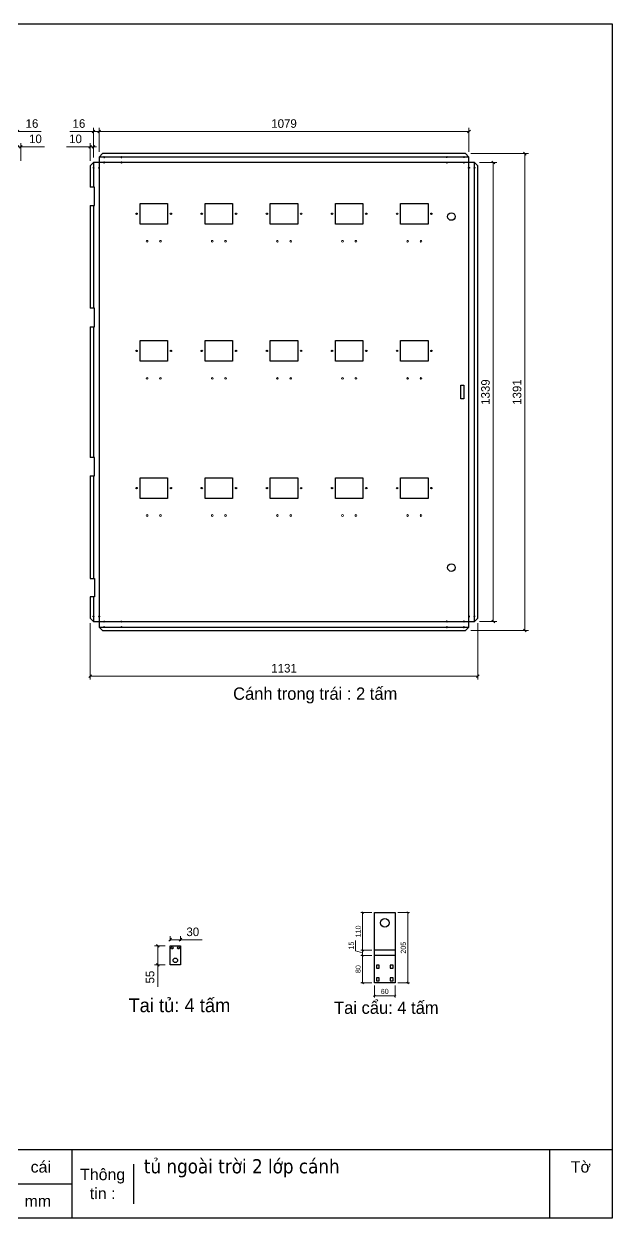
# Model space of a CAD drawing. Header units: millimetres. Extents: x 0 to 4927, y 0 to 3484.
# Drawn here: x 3211 to 4927, y 0 to 3484 of the extents above; entities that cross this region are included whole.
import ezdxf
from ezdxf.enums import TextEntityAlignment as Align

# ---------------------------------------------------------------- set-up
doc = ezdxf.new("R2010")
doc.units = ezdxf.units.MM
doc.layers.add('CNC', color=7, linetype='Continuous')
doc.layers.add('DIM', color=253, linetype='Continuous')
doc.layers.add('Tủ điện', color=7, linetype='Continuous', lineweight=25)
doc.layers.add('Vỏ Tủ', color=255, linetype='Continuous', lineweight=18)
doc.styles.add('Arial', font='arial.ttf')
doc.styles.add('Tahoma (Input Text)', font='tahoma.ttf')
doc.dimstyles.new('Dim-15', dxfattribs={"dimtxt": 15, "dimasz": 5, "dimexe": 5, "dimexo": 8, "dimgap": 5, "dimtad": 1, "dimdec": 0, "dimtxsty": 'Standard', "dimblk": 'OBLIQUE', "dimcen": 10, "dimclrd": 5, "dimclre": 5, "dimclrt": 3, "dimazin": 3, "dimtfac": 1, "dimtdec": 0, "dimtmove": 0, "dimatfit": 3, "dimldrblk": 'OBLIQUE', "dimlwd": 9, "dimlwe": 9})
doc.dimstyles.new('Dim-25', dxfattribs={"dimtxt": 25, "dimasz": 8, "dimexe": 10, "dimexo": 15, "dimgap": 10, "dimtad": 1, "dimdec": 0, "dimtxsty": 'Standard', "dimblk": 'OBLIQUE', "dimcen": 10, "dimclrd": 5, "dimclre": 5, "dimclrt": 3, "dimazin": 3, "dimtfac": 1, "dimtdec": 0, "dimtmove": 0, "dimatfit": 3, "dimldrblk": 'OBLIQUE', "dimlwd": 9, "dimlwe": 9})

# ---------------------------------------------------------------- blocks, each defined once
blk = doc.blocks.new('khungtenAsean2')
at = {"color": 7}
for p, q in [((2970, -1980), (0, -1980)), ((2020, -1980), (2020, -2100)), ((2860, -1980), (2860, -2100)), ((2128.3, -2005), (2128.3, -2075)), ((2020, -2040), (0, -2040))]:
    blk.add_line(p, q, dxfattribs=at)
blk.add_lwpolyline([(0, 0), (2970, 0), (2970, -2100), (0, -2100)], close=True, dxfattribs=at)
at = {"color": 2, "char_height": 20, "style": 'Arial'}
for s, insert, width, attachment_point in [('cái', (1947.6, -2010), 917.634, 4), ('Thông\\Ptin :', (2074.2, -2040), 108.311, 5), ('Tờ', (2915, -2010), 110, 5), ('mm', (1936.9, -2070), 917.634, 4)]:
    blk.add_mtext(s, dxfattribs=dict(at, insert=insert, width=width, attachment_point=attachment_point))
at = {"color": 1, "style": 'Tahoma (Input Text)', "flags": 8}
for tag, p in [('#03', (506.6, -2019.3)), ('#01', (137.1, -2021.3)), ('#05', (1106.6, -2021.3)), ('#07', (1834.7, -2021.3)), ('#09', (2146.7, -2021.3)), ('#02', (98.5, -2081.3)), ('#04', (486.1, -2081.3)), ('#06', (1065.3, -2081.3)), ('#08', (1817.4, -2081.3)), ('#10', (2146.7, -2081.3))]:
    blk.add_attdef(tag, p, '', height=25, dxfattribs=at)
blk.add_attdef('#11', text='', height=25, dxfattribs=at).set_placement((2915, -2067.3), align=Align.CENTER)
blk = doc.blocks.new('*D7')
at = {"color": 0, "linetype": 'ByBlock', "lineweight": -2}
for p, q in [((3188, 3121.3), (3196, 3129.3)), ((3206, 3129.3), (3198, 3121.3))]:
    blk.add_line(p, q, dxfattribs=at)
at = {"layer": 'Defpoints', "color": 0, "transparency": 16777216}
for p in [(3202, 3125.3), (3192, 3079.1), (3202, 3069.1)]:
    blk.add_point(p, dxfattribs=at)
at = {"layer": 'DIM', "color": 5, "lineweight": 9, "transparency": 16777216}
for p, q in [((3192, 3094.1), (3192, 3135.3)), ((3202, 3084.1), (3202, 3135.3)), ((3192, 3125.3), (3184, 3125.3)), ((3192, 3125.3), (3202, 3125.3)), ((3202, 3125.3), (3271.4, 3125.3))]:
    blk.add_line(p, q, dxfattribs=at)
at = {"layer": 'DIM', "color": 3, "transparency": 16777216, "insert": (3244.7, 3148.1), "char_height": 25, "attachment_point": 5}
blk.add_mtext('10', dxfattribs=at)
blk = doc.blocks.new('_Oblique')
at = {"color": 0, "linetype": 'ByBlock', "lineweight": -2}
blk.add_line((-0.5, -0.5), (0.5, 0.5), dxfattribs=at)
blk = doc.blocks.new('*D8')
at = {"color": 0, "linetype": 'ByBlock', "lineweight": -2}
for p, q in [((3172, 3166.1), (3180, 3174.1)), ((3196, 3174.1), (3188, 3166.1))]:
    blk.add_line(p, q, dxfattribs=at)
at = {"layer": 'Defpoints', "color": 0, "transparency": 16777216}
for p in [(3192, 3170.1), (3176, 3095.1), (3192, 3079.1)]:
    blk.add_point(p, dxfattribs=at)
at = {"layer": 'DIM', "color": 5, "lineweight": 9, "transparency": 16777216}
for p, q in [((3176, 3110.1), (3176, 3180.1)), ((3192, 3094.1), (3192, 3180.1)), ((3176, 3170.1), (3168, 3170.1)), ((3176, 3170.1), (3192, 3170.1)), ((3192, 3170.1), (3261.4, 3170.1))]:
    blk.add_line(p, q, dxfattribs=at)
at = {"layer": 'DIM', "color": 3, "transparency": 16777216, "insert": (3234.7, 3192.8), "char_height": 25, "attachment_point": 5}
blk.add_mtext('16', dxfattribs=at)
blk = doc.blocks.new('f3daunguoc')
at = {"layer": 'CNC', "color": 2, "lineweight": -3}
blk.add_circle((0, 0), 1.5, dxfattribs=at)
blk = doc.blocks.new('*D13')
at = {"color": 0, "linetype": 'ByBlock', "lineweight": -2}
for p, q in [((3400.4, 3121.3), (3408.4, 3129.3)), ((3418.4, 3129.3), (3410.4, 3121.3))]:
    blk.add_line(p, q, dxfattribs=at)
at = {"layer": 'Defpoints', "color": 0, "transparency": 16777216}
for p in [(3404.4, 3125.3), (3404.4, 3069.1), (3414.4, 3079.1)]:
    blk.add_point(p, dxfattribs=at)
at = {"layer": 'DIM', "color": 5, "lineweight": 9, "transparency": 16777216}
for p, q in [((3404.4, 3084.1), (3404.4, 3135.3)), ((3414.4, 3094.1), (3414.4, 3135.3)), ((3404.4, 3125.3), (3335.1, 3125.3)), ((3414.4, 3125.3), (3404.4, 3125.3)), ((3414.4, 3125.3), (3422.4, 3125.3))]:
    blk.add_line(p, q, dxfattribs=at)
at = {"layer": 'DIM', "color": 3, "transparency": 16777216, "insert": (3361.8, 3148.1), "char_height": 25, "attachment_point": 5}
blk.add_mtext('10', dxfattribs=at)
blk = doc.blocks.new('*D14')
at = {"color": 0, "linetype": 'ByBlock', "lineweight": -2}
for p, q in [((3410.4, 3166.1), (3418.4, 3174.1)), ((3434.4, 3174.1), (3426.4, 3166.1))]:
    blk.add_line(p, q, dxfattribs=at)
at = {"layer": 'Defpoints', "color": 0, "transparency": 16777216}
for p in [(3414.4, 3170.1), (3414.4, 3079.1), (3430.4, 3095.1)]:
    blk.add_point(p, dxfattribs=at)
at = {"layer": 'DIM', "color": 5, "lineweight": 9, "transparency": 16777216}
for p, q in [((3414.4, 3094.1), (3414.4, 3180.1)), ((3430.4, 3110.1), (3430.4, 3180.1)), ((3414.4, 3170.1), (3345, 3170.1)), ((3430.4, 3170.1), (3414.4, 3170.1)), ((3430.4, 3170.1), (3438.4, 3170.1))]:
    blk.add_line(p, q, dxfattribs=at)
at = {"layer": 'DIM', "color": 3, "transparency": 16777216, "insert": (3371.7, 3192.8), "char_height": 25, "attachment_point": 5}
blk.add_mtext('16', dxfattribs=at)
blk = doc.blocks.new('*D15')
at = {"color": 0, "linetype": 'ByBlock', "lineweight": -2}
for p, q in [((3434.4, 3174.1), (3426.4, 3166.1)), ((4505.4, 3166.1), (4513.4, 3174.1))]:
    blk.add_line(p, q, dxfattribs=at)
at = {"layer": 'Defpoints', "color": 0, "transparency": 16777216}
for p in [(4509.4, 3170.1), (3430.4, 3095.1), (4509.4, 3095.1)]:
    blk.add_point(p, dxfattribs=at)
at = {"layer": 'DIM', "color": 5, "lineweight": 9, "transparency": 16777216}
for p, q in [((3430.4, 3110.1), (3430.4, 3180.1)), ((4509.4, 3110.1), (4509.4, 3180.1)), ((3430.4, 3170.1), (4509.4, 3170.1))]:
    blk.add_line(p, q, dxfattribs=at)
at = {"layer": 'DIM', "color": 3, "transparency": 16777216, "insert": (3969.9, 3192.8), "char_height": 25, "attachment_point": 5}
blk.add_mtext('1079', dxfattribs=at)
blk = doc.blocks.new('*D16')
at = {"color": 0, "linetype": 'ByBlock', "lineweight": -2}
for p, q in [((4676.5, 3101.1), (4668.5, 3109.1)), ((4668.5, 1718.1), (4676.5, 1710.1))]:
    blk.add_line(p, q, dxfattribs=at)
at = {"layer": 'Defpoints', "color": 0, "transparency": 16777216}
for p in [(4499.4, 3105.1), (4499.4, 1714.1), (4672.5, 1714.1)]:
    blk.add_point(p, dxfattribs=at)
at = {"layer": 'DIM', "color": 5, "lineweight": 9, "transparency": 16777216}
for p, q in [((4514.4, 3105.1), (4682.5, 3105.1)), ((4672.5, 3105.1), (4672.5, 1714.1)), ((4514.4, 1714.1), (4682.5, 1714.1))]:
    blk.add_line(p, q, dxfattribs=at)
at = {"layer": 'DIM', "color": 3, "transparency": 16777216, "insert": (4649.7, 2409.6), "char_height": 25, "attachment_point": 5, "rotation": 90}
blk.add_mtext('1391', dxfattribs=at)
blk = doc.blocks.new('*D17')
at = {"color": 0, "linetype": 'ByBlock', "lineweight": -2}
for p, q in [((4584.4, 3075.1), (4576.4, 3083.1)), ((4576.4, 1744.1), (4584.4, 1736.1))]:
    blk.add_line(p, q, dxfattribs=at)
at = {"layer": 'Defpoints', "color": 0, "transparency": 16777216}
for p in [(4525.4, 3079.1), (4580.4, 3079.1), (4525.4, 1740.1)]:
    blk.add_point(p, dxfattribs=at)
at = {"layer": 'DIM', "color": 5, "lineweight": 9, "transparency": 16777216}
for p, q in [((4540.4, 3079.1), (4590.4, 3079.1)), ((4580.4, 1740.1), (4580.4, 3079.1)), ((4540.4, 1740.1), (4590.4, 1740.1))]:
    blk.add_line(p, q, dxfattribs=at)
at = {"layer": 'DIM', "color": 3, "transparency": 16777216, "insert": (4557.6, 2409.6), "char_height": 25, "attachment_point": 5, "rotation": 90}
blk.add_mtext('1339', dxfattribs=at)
blk = doc.blocks.new('*D18')
at = {"color": 0, "linetype": 'ByBlock', "lineweight": -2}
for p, q in [((3408.4, 1585.1), (3400.4, 1577.1)), ((4531.4, 1577.1), (4539.4, 1585.1))]:
    blk.add_line(p, q, dxfattribs=at)
at = {"layer": 'Defpoints', "color": 0, "transparency": 16777216}
for p in [(3404.4, 1750.1), (4535.4, 1750.1), (3404.4, 1581.1)]:
    blk.add_point(p, dxfattribs=at)
at = {"layer": 'DIM', "color": 5, "lineweight": 9, "transparency": 16777216}
for p, q in [((3404.4, 1735.1), (3404.4, 1571.1)), ((4535.4, 1735.1), (4535.4, 1571.1)), ((4535.4, 1581.1), (3404.4, 1581.1))]:
    blk.add_line(p, q, dxfattribs=at)
at = {"layer": 'DIM', "color": 3, "transparency": 16777216, "insert": (3969.9, 1603.9), "char_height": 25, "attachment_point": 5}
blk.add_mtext('1131', dxfattribs=at)
blk = doc.blocks.new('*D29')
at = {"color": 0, "linetype": 'ByBlock', "lineweight": -2}
for p, q in [((3641.8, 816.2), (3633.8, 808.2)), ((3663.8, 808.2), (3671.8, 816.2))]:
    blk.add_line(p, q, dxfattribs=at)
at = {"layer": 'Defpoints', "color": 0, "ltscale": 3, "transparency": 16777216}
for p in [(3667.8, 812.2), (3637.8, 794.1), (3667.8, 794.1)]:
    blk.add_point(p, dxfattribs=at)
at = {"layer": 'DIM', "color": 5, "lineweight": 9, "ltscale": 3, "transparency": 16777216}
for p, q in [((3637.8, 809.1), (3637.8, 822.2)), ((3637.8, 812.2), (3667.8, 812.2)), ((3667.8, 809.1), (3667.8, 822.2)), ((3667.8, 812.2), (3731.5, 812.2))]:
    blk.add_line(p, q, dxfattribs=at)
at = {"layer": 'DIM', "color": 3, "ltscale": 3, "transparency": 16777216, "insert": (3703.7, 835), "char_height": 25, "attachment_point": 5}
blk.add_mtext('30', dxfattribs=at)
blk = doc.blocks.new('*D30')
at = {"color": 0, "linetype": 'ByBlock', "lineweight": -2}
for p, q in [((3605.9, 790.1), (3597.9, 798.1)), ((3597.9, 743.1), (3605.9, 735.1))]:
    blk.add_line(p, q, dxfattribs=at)
at = {"layer": 'Defpoints', "color": 0, "ltscale": 3, "transparency": 16777216}
for p in [(3637.8, 794.1), (3601.9, 739.1), (3637.8, 739.1)]:
    blk.add_point(p, dxfattribs=at)
at = {"layer": 'DIM', "color": 5, "lineweight": 9, "ltscale": 3, "transparency": 16777216}
for p, q in [((3622.8, 794.1), (3591.9, 794.1)), ((3601.9, 794.1), (3601.9, 739.1)), ((3622.8, 739.1), (3591.9, 739.1)), ((3601.9, 739.1), (3601.9, 675.1))]:
    blk.add_line(p, q, dxfattribs=at)
at = {"layer": 'DIM', "color": 3, "ltscale": 3, "transparency": 16777216, "insert": (3579.2, 703.1), "char_height": 25, "attachment_point": 5, "rotation": 90}
blk.add_mtext('55', dxfattribs=at)
blk = doc.blocks.new('*D31')
at = {"color": 0, "linetype": 'ByBlock', "lineweight": -2}
for p, q in [((4333.1, 888.8), (4328.1, 893.8)), ((4328.1, 688.8), (4333.1, 683.8))]:
    blk.add_line(p, q, dxfattribs=at)
at = {"layer": 'Defpoints', "color": 0, "transparency": 16777216}
for p in [(4293.6, 891.3), (4293.6, 686.3), (4330.6, 686.3)]:
    blk.add_point(p, dxfattribs=at)
at = {"layer": 'DIM', "color": 5, "lineweight": 9, "transparency": 16777216}
for p, q in [((4301.6, 891.3), (4335.6, 891.3)), ((4330.6, 891.3), (4330.6, 686.3)), ((4301.6, 686.3), (4335.6, 686.3))]:
    blk.add_line(p, q, dxfattribs=at)
at = {"layer": 'DIM', "color": 3, "transparency": 16777216, "insert": (4318, 788.8), "char_height": 15, "attachment_point": 5, "rotation": 90}
blk.add_mtext('205', dxfattribs=at)
blk = doc.blocks.new('*D32')
at = {"color": 0, "linetype": 'ByBlock', "lineweight": -2}
for p, q in [((4236.1, 651), (4231.1, 646)), ((4291.1, 646), (4296.1, 651))]:
    blk.add_line(p, q, dxfattribs=at)
at = {"layer": 'Defpoints', "color": 0, "transparency": 16777216}
for p in [(4233.6, 686.3), (4293.6, 686.3), (4293.6, 648.5)]:
    blk.add_point(p, dxfattribs=at)
at = {"layer": 'DIM', "color": 5, "lineweight": 9, "transparency": 16777216}
for p, q in [((4233.6, 678.3), (4233.6, 643.5)), ((4293.6, 678.3), (4293.6, 643.5)), ((4233.6, 648.5), (4293.6, 648.5))]:
    blk.add_line(p, q, dxfattribs=at)
at = {"layer": 'DIM', "color": 3, "transparency": 16777216, "insert": (4263.6, 661.2), "char_height": 15, "attachment_point": 5}
blk.add_mtext('60', dxfattribs=at)
blk = doc.blocks.new('*D33')
at = {"color": 0, "linetype": 'ByBlock', "lineweight": -2}
for p, q in [((4201.4, 888.8), (4196.4, 893.8)), ((4196.4, 783.8), (4201.4, 778.8))]:
    blk.add_line(p, q, dxfattribs=at)
at = {"layer": 'Defpoints', "color": 0, "transparency": 16777216}
for p in [(4233.6, 891.3), (4198.9, 781.3), (4233.6, 781.3)]:
    blk.add_point(p, dxfattribs=at)
at = {"layer": 'DIM', "color": 5, "lineweight": 9, "transparency": 16777216}
for p, q in [((4225.6, 891.3), (4193.9, 891.3)), ((4198.9, 891.3), (4198.9, 781.3)), ((4225.6, 781.3), (4193.9, 781.3))]:
    blk.add_line(p, q, dxfattribs=at)
at = {"layer": 'DIM', "color": 3, "transparency": 16777216, "insert": (4186.2, 836.3), "char_height": 15, "attachment_point": 5, "rotation": 90}
blk.add_mtext('110', dxfattribs=at)
blk = doc.blocks.new('*D34')
at = {"color": 0, "linetype": 'ByBlock', "lineweight": -2}
for p, q in [((4201.4, 778.8), (4196.4, 783.8)), ((4196.4, 768.8), (4201.4, 763.8))]:
    blk.add_line(p, q, dxfattribs=at)
at = {"layer": 'Defpoints', "color": 0, "transparency": 16777216}
for p in [(4233.6, 781.3), (4198.9, 766.3), (4233.6, 766.3)]:
    blk.add_point(p, dxfattribs=at)
at = {"layer": 'DIM', "color": 5, "lineweight": 9, "transparency": 16777216}
for p, q in [((4178.7, 779.9), (4178.7, 810.1)), ((4198.9, 773.8), (4178.7, 779.9)), ((4225.6, 781.3), (4193.9, 781.3)), ((4198.9, 781.3), (4198.9, 766.3)), ((4225.6, 766.3), (4193.9, 766.3))]:
    blk.add_line(p, q, dxfattribs=at)
at = {"layer": 'DIM', "color": 3, "transparency": 16777216, "insert": (4166.1, 795), "char_height": 15, "attachment_point": 5, "rotation": 90}
blk.add_mtext('15', dxfattribs=at)
blk = doc.blocks.new('*D35')
at = {"color": 0, "linetype": 'ByBlock', "lineweight": -2}
for p, q in [((4201.4, 763.8), (4196.4, 768.8)), ((4196.4, 688.8), (4201.4, 683.8))]:
    blk.add_line(p, q, dxfattribs=at)
at = {"layer": 'Defpoints', "color": 0, "transparency": 16777216}
for p in [(4233.6, 766.3), (4198.9, 686.3), (4233.6, 686.3)]:
    blk.add_point(p, dxfattribs=at)
at = {"layer": 'DIM', "color": 5, "lineweight": 9, "transparency": 16777216}
for p, q in [((4225.6, 766.3), (4193.9, 766.3)), ((4198.9, 766.3), (4198.9, 686.3)), ((4225.6, 686.3), (4193.9, 686.3))]:
    blk.add_line(p, q, dxfattribs=at)
at = {"layer": 'DIM', "color": 3, "transparency": 16777216, "insert": (4186.2, 726.3), "char_height": 15, "attachment_point": 5, "rotation": 90}
blk.add_mtext('80', dxfattribs=at)

msp = doc.modelspace()

# ---------------------------------------------------------------- linework, layer by layer
at = {"color": 7}
for p, q in [((4233.6, 891.3), (4293.6, 891.3)), ((4233.6, 686.3), (4233.6, 891.3)), ((4293.6, 891.3), (4293.6, 686.3)), ((4293.6, 781.3), (4233.6, 781.3)), ((4293.6, 766.3), (4233.6, 766.3)), ((4293.6, 686.3), (4233.6, 686.3))]:
    msp.add_line(p, q, dxfattribs=at)
for points in [[(3404.4, 1811.9), (3404.4, 1750.1), (3414.4, 1740.1), (3430.4, 1740.1), (3430.4, 1724.1), (3440.4, 1714.1), (4499.4, 1714.1), (4509.4, 1724.1), (4509.4, 1740.1), (4525.4, 1740.1), (4535.4, 1750.1), (4535.4, 3069.1), (4525.4, 3079.1), (4509.4, 3079.1), (4509.4, 3095.1), (4499.4, 3105.1), (3440.4, 3105.1), (3430.4, 3095.1), (3430.4, 3079.1), (3414.4, 3079.1), (3404.4, 3069.1), (3404.4, 3007.4)], [(3414.4, 3079.1), (3414.4, 3007.4)], [(4509.4, 3095.1), (3430.4, 3095.1)], [(4525.4, 1740.1), (4525.4, 3079.1)], [(3404.4, 2953.4), (3404.4, 2654.1)], [(3414.4, 2953.4), (3414.4, 2654.1)], [(3404.4, 2600.1), (3404.4, 2219.1)], [(3414.4, 2600.1), (3414.4, 2219.1)], [(3404.4, 2165.1), (3404.4, 1865.9)], [(3414.4, 2165.1), (3414.4, 1865.9)], [(3414.4, 1811.9), (3414.4, 1740.1)], [(3430.4, 1724.1), (4509.4, 1724.1)]]:
    msp.add_lwpolyline(points, dxfattribs=at)
msp.add_lwpolyline([(4509.4, 3079.1), (3430.4, 3079.1), (3430.4, 1740.1), (4509.4, 1740.1)], close=True, dxfattribs=at)
at = {"color": 2}
for points in [[(3404.4, 2953.4), (3417.4, 2953.4), (3417.4, 3007.4), (3404.4, 3007.4)], [(3404.4, 2600.1), (3417.4, 2600.1), (3417.4, 2654.1), (3404.4, 2654.1)], [(3404.4, 2165.1), (3417.4, 2165.1), (3417.4, 2219.1), (3404.4, 2219.1)], [(3404.4, 1865.9), (3417.4, 1865.9), (3417.4, 1811.9), (3404.4, 1811.9)]]:
    msp.add_lwpolyline(points, dxfattribs=at)
at = {"color": 7, "ltscale": 3}
msp.add_lwpolyline([(3637.8, 794.1), (3667.8, 794.1), (3667.8, 739.1), (3637.8, 739.1)], close=True, dxfattribs=at)
at = {"color": 2}
for points in [[(4239.3, 729.1), (4247.8, 729.1), (4247.8, 737.6), (4239.3, 737.6)], [(4279.3, 729.1), (4287.8, 729.1), (4287.8, 737.6), (4279.3, 737.6)], [(4239.3, 692.1), (4247.8, 692.1), (4247.8, 700.6), (4239.3, 700.6)], [(4279.3, 692.1), (4287.8, 692.1), (4287.8, 700.6), (4279.3, 700.6)]]:
    msp.add_lwpolyline(points, close=True, dxfattribs=at)
for centre, radius in [((4457.9, 2921.6), 11), ((4457.9, 1897.6), 11), ((4263.6, 861.3), 12.5)]:
    msp.add_circle(centre, radius, dxfattribs=at)
at = {"color": 2, "ltscale": 3}
for centre, radius in [((3643.8, 788.1), 3), ((3661.8, 788.1), 3), ((3652.8, 751.9), 6.5)]:
    msp.add_circle(centre, radius, dxfattribs=at)
at = {"layer": 'Tủ điện', "color": 2, "linetype": 'ByBlock'}
for points in [[(3549.9, 2959.6), (3629.9, 2959.6), (3629.9, 2899.6), (3549.9, 2899.6), (3549.9, 2959.6)], [(3739.9, 2959.6), (3819.9, 2959.6), (3819.9, 2899.6), (3739.9, 2899.6), (3739.9, 2959.6)], [(3929.9, 2959.6), (4009.9, 2959.6), (4009.9, 2899.6), (3929.9, 2899.6), (3929.9, 2959.6)], [(4119.9, 2959.6), (4199.9, 2959.6), (4199.9, 2899.6), (4119.9, 2899.6), (4119.9, 2959.6)], [(4309.9, 2959.6), (4389.9, 2959.6), (4389.9, 2899.6), (4309.9, 2899.6), (4309.9, 2959.6)], [(3549.9, 2559.6), (3629.9, 2559.6), (3629.9, 2499.6), (3549.9, 2499.6), (3549.9, 2559.6)], [(3739.9, 2559.6), (3819.9, 2559.6), (3819.9, 2499.6), (3739.9, 2499.6), (3739.9, 2559.6)], [(3929.9, 2559.6), (4009.9, 2559.6), (4009.9, 2499.6), (3929.9, 2499.6), (3929.9, 2559.6)], [(4119.9, 2559.6), (4199.9, 2559.6), (4199.9, 2499.6), (4119.9, 2499.6), (4119.9, 2559.6)], [(4309.9, 2559.6), (4389.9, 2559.6), (4389.9, 2499.6), (4309.9, 2499.6), (4309.9, 2559.6)], [(3549.9, 2159.6), (3629.9, 2159.6), (3629.9, 2099.6), (3549.9, 2099.6), (3549.9, 2159.6)], [(3739.9, 2159.6), (3819.9, 2159.6), (3819.9, 2099.6), (3739.9, 2099.6), (3739.9, 2159.6)], [(3929.9, 2159.6), (4009.9, 2159.6), (4009.9, 2099.6), (3929.9, 2099.6), (3929.9, 2159.6)], [(4119.9, 2159.6), (4199.9, 2159.6), (4199.9, 2099.6), (4119.9, 2099.6), (4119.9, 2159.6)], [(4309.9, 2159.6), (4389.9, 2159.6), (4389.9, 2099.6), (4309.9, 2099.6), (4309.9, 2159.6)]]:
    msp.add_lwpolyline(points, dxfattribs=at)
at = {"layer": 'Tủ điện', "color": 2}
msp.add_lwpolyline([(4494.2, 2429.6), (4494.2, 2389.6), (4485.2, 2389.6), (4485.2, 2429.6), (4494.2, 2429.6)], dxfattribs=at)
msp.add_lwpolyline([(4494.2, 2429.6), (4494.2, 2389.6), (4485.2, 2389.6), (4485.2, 2429.6), (4494.2, 2429.6)], dxfattribs=at)
at = {"layer": 'Tủ điện', "color": 2, "linetype": 'ByBlock'}
for centre in [(3539.9, 2929.6), (3639.9, 2929.6), (3729.9, 2929.6), (3829.9, 2929.6), (3919.9, 2929.6), (4019.9, 2929.6), (4109.9, 2929.6), (4209.9, 2929.6), (4299.9, 2929.6), (4399.9, 2929.6), (3539.9, 2529.6), (3639.9, 2529.6), (3729.9, 2529.6), (3829.9, 2529.6), (3919.9, 2529.6), (4019.9, 2529.6), (4109.9, 2529.6), (4209.9, 2529.6), (4299.9, 2529.6), (4399.9, 2529.6), (3539.9, 2129.6), (3639.9, 2129.6), (3729.9, 2129.6), (3829.9, 2129.6), (3919.9, 2129.6), (4019.9, 2129.6), (4109.9, 2129.6), (4209.9, 2129.6), (4299.9, 2129.6), (4399.9, 2129.6)]:
    msp.add_circle(centre, 2, dxfattribs=at)
at = {"layer": 'Vỏ Tủ', "color": 2}
for centre in [(3570.4, 2849.6), (3609.4, 2849.6), (3760.4, 2849.6), (3799.4, 2849.6), (3950.4, 2849.6), (3989.4, 2849.6), (4140.4, 2849.6), (4179.4, 2849.6), (4330.4, 2849.6), (4369.4, 2849.6), (3570.4, 2449.6), (3609.4, 2449.6), (3760.4, 2449.6), (3799.4, 2449.6), (3950.4, 2449.6), (3989.4, 2449.6), (4140.4, 2449.6), (4179.4, 2449.6), (4330.4, 2449.6), (4369.4, 2449.6), (3570.4, 2049.6), (3609.4, 2049.6), (3760.4, 2049.6), (3799.4, 2049.6), (3950.4, 2049.6), (3989.4, 2049.6), (4140.4, 2049.6), (4179.4, 2049.6), (4330.4, 2049.6), (4369.4, 2049.6)]:
    msp.add_circle(centre, 2.5, dxfattribs=at)

# ---------------------------------------------------------------- block references
at = {"color": 7}
ref = msp.add_blockref('khungtenAsean2', (0, 3483.6), dxfattribs=dict(at, xscale=1.658879999986311, yscale=1.658879999986311, zscale=1.658879999986311))
ref.add_attrib('#09', 'tủ ngoài trời 2 lớp cánh', (3561.1, 130.6), dxfattribs={"color": 1, "height": 41.472, "style": 'Tahoma (Input Text)'})
at = {"lineweight": -3, "xscale": -1, "rotation": 180}
for p in [(3414.4, 3064.1), (3430.4, 3064.1), (3445.4, 3095.1), (3445.4, 3079.1), (3495.4, 3095.1), (3495.4, 3079.1)]:
    msp.add_blockref('f3daunguoc', p, dxfattribs=at)
at = {"lineweight": -3, "rotation": 180}
for p in [(4444.4, 3095.1), (4444.4, 3079.1), (4494.4, 3095.1), (4494.4, 3079.1), (4509.4, 3064.1), (4525.4, 3064.1)]:
    msp.add_blockref('f3daunguoc', p, dxfattribs=at)
at = {"lineweight": -3}
for p in [(3414.4, 1755.1), (3430.4, 1755.1), (3445.4, 1740.1), (3445.4, 1724.1), (3495.4, 1740.1), (3495.4, 1724.1)]:
    msp.add_blockref('f3daunguoc', p, dxfattribs=at)
at = {"lineweight": -3, "xscale": -1}
for p in [(4509.4, 1755.1), (4525.4, 1755.1), (4444.4, 1740.1), (4444.4, 1724.1), (4494.4, 1740.1), (4494.4, 1724.1)]:
    msp.add_blockref('f3daunguoc', p, dxfattribs=at)

# ---------------------------------------------------------------- texts
at = {"color": 2, "attachment_point": 5}
for s, insert, char_height, width in [('Cánh trong trái : 2 tấm', (4060.8, 1524.6), 36, 868), ('Tai tủ: 4 tấm ', (3664.7, 620.5), 40, 775), ('Tai cẩu: 4 tấm ', (4268.3, 613.6), 36, 775)]:
    msp.add_mtext(s, dxfattribs=dict(at, insert=insert, char_height=char_height, width=width))

# ---------------------------------------------------------------- dimensions: what is measured, and where the dimension line sits
at = {"layer": 'DIM'}
for base, p1, p2, picture, middle in [((3192, 3170.1), (3176, 3095.1), (3192, 3079.1), '*D8', (3234.7, 3192.8)), ((3202, 3125.3), (3192, 3079.1), (3202, 3069.1), '*D7', (3244.7, 3148.1))]:
    dim = msp.add_linear_dim(base=base, p1=p1, p2=p2, dimstyle='Dim-25', dxfattribs=at)
    dim.commit()
    dim.dimension.update_dxf_attribs({"geometry": picture, "text_midpoint": middle})
for base, p1, p2, angle, picture, middle in [((3414.4, 3170.1), (3430.4, 3095.1), (3414.4, 3079.1), 180, '*D14', (3371.7, 3192.8)), ((4509.4, 3170.1), (3430.4, 3095.1), (4509.4, 3095.1), 180, '*D15', (3969.9, 3192.8)), ((3404.4, 3125.3), (3414.4, 3079.1), (3404.4, 3069.1), 180, '*D13', (3361.8, 3148.1)), ((4672.5, 1714.1), (4499.4, 3105.1), (4499.4, 1714.1), 90, '*D16', (4649.7, 2409.6)), ((4580.4, 3079.1), (4525.4, 1740.1), (4525.4, 3079.1), 90, '*D17', (4557.6, 2409.6)), ((3404.4, 1581.1), (4535.4, 1750.1), (3404.4, 1750.1), 180, '*D18', (3969.9, 1603.9))]:
    dim = msp.add_linear_dim(base=base, p1=p1, p2=p2, angle=angle, dimstyle='Dim-25', dxfattribs=at)
    dim.commit()
    dim.dimension.update_dxf_attribs({"geometry": picture, "text_midpoint": middle})
at = {"layer": 'DIM', "color": 7}
for base, p1, p2, picture, middle in [((4198.9, 781.3), (4233.6, 891.3), (4233.6, 781.3), '*D33', (4186.2, 836.3)), ((4330.6, 686.3), (4293.6, 891.3), (4293.6, 686.3), '*D31', (4318, 788.8)), ((4198.9, 766.3), (4233.6, 781.3), (4233.6, 766.3), '*D34', (4166.1, 784.9)), ((4198.9, 686.3), (4233.6, 766.3), (4233.6, 686.3), '*D35', (4186.2, 726.3))]:
    dim = msp.add_linear_dim(base=base, p1=p1, p2=p2, angle=90, dimstyle='Dim-15', dxfattribs=at)
    dim.commit()
    dim.dimension.update_dxf_attribs({"geometry": picture, "text_midpoint": middle})
at = {"layer": 'DIM', "color": 7, "ltscale": 3}
dim = msp.add_linear_dim(base=(3667.8, 812.2), p1=(3637.8, 794.1), p2=(3667.8, 794.1), dimstyle='Dim-25', dxfattribs=at)
dim.commit()
dim.dimension.update_dxf_attribs({"geometry": '*D29', "text_midpoint": (3703.7, 835)})
dim = msp.add_linear_dim(base=(3601.9, 739.1), p1=(3637.8, 794.1), p2=(3637.8, 739.1), angle=90, dimstyle='Dim-25', dxfattribs=at)
dim.commit()
dim.dimension.update_dxf_attribs({"geometry": '*D30', "text_midpoint": (3579.2, 703.1)})
at = {"layer": 'DIM', "color": 7}
dim = msp.add_linear_dim(base=(4293.6, 648.5), p1=(4233.6, 686.3), p2=(4293.6, 686.3), dimstyle='Dim-15', dxfattribs=at)
dim.commit()
dim.dimension.update_dxf_attribs({"geometry": '*D32', "text_midpoint": (4263.6, 661.2)})

doc.saveas('drawing.dxf')
